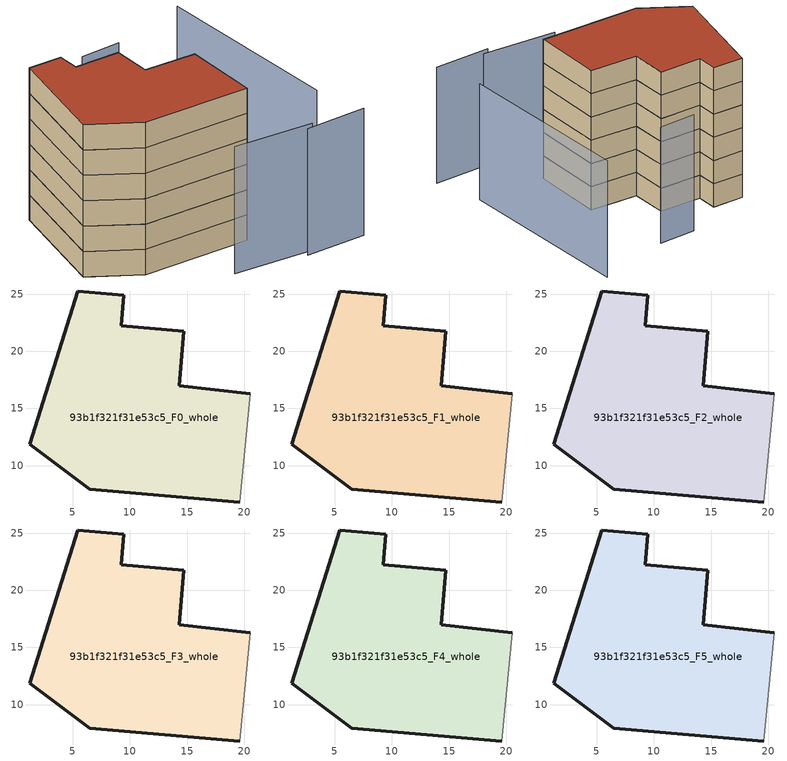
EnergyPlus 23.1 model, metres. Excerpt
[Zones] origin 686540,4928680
93b1f321f31e53c5_F0_whole
 floor ground (EU_floor_Construction): 19.6,6.82 20.55,16.26 14.3,16.99 14.72,21.78 9.24,22.25 9.48,24.92 5.44,25.28 1.22,11.86 6.49,7.92 z0
 wall outside (EU_wall_Construction): 19.6,6.82 6.49,7.92 1.22,11.86 5.44,25.28 9.48,24.92 9.24,22.25 14.72,21.78 14.3,16.99 20.55,16.26 z0:3
 wall adiabatic (EU_wall_Construction): 20.55,16.26 19.6,6.82 z0:3
93b1f321f31e53c5_F1_whole
 floor to 93b1f321f31e53c5_F0_whole (EU_floor_Construction): 19.6,6.82 20.54,16.26 14.3,16.99 14.72,21.78 9.24,22.25 9.48,24.92 5.44,25.28 1.22,11.86 6.49,7.92 z3
 wall outside (EU_wall_Construction): 19.6,6.82 6.49,7.92 1.22,11.86 5.44,25.28 9.48,24.92 9.24,22.25 14.72,21.78 14.3,16.99 20.55,16.26 z3:6
 wall adiabatic (EU_wall_Construction): 20.55,16.26 19.6,6.82 z3:6
93b1f321f31e53c5_F2_whole
 floor to 93b1f321f31e53c5_F1_whole (EU_floor_Construction): 19.6,6.82 20.54,16.26 14.3,16.99 14.72,21.78 9.24,22.25 9.48,24.92 5.44,25.28 1.22,11.86 6.49,7.92 z6
 wall outside (EU_wall_Construction): 19.6,6.82 6.49,7.92 1.22,11.86 5.44,25.28 9.48,24.92 9.24,22.25 14.72,21.78 14.3,16.99 20.55,16.26 z6:9
 wall adiabatic (EU_wall_Construction): 20.55,16.26 19.6,6.82 z6:9
93b1f321f31e53c5_F3_whole
 floor to 93b1f321f31e53c5_F2_whole (EU_floor_Construction): 19.6,6.82 20.54,16.26 14.3,16.99 14.72,21.78 9.24,22.25 9.48,24.92 5.44,25.28 1.22,11.86 6.49,7.92 z9
 wall outside (EU_wall_Construction): 19.6,6.82 6.49,7.92 1.22,11.86 5.44,25.28 9.48,24.92 9.24,22.25 14.72,21.78 14.3,16.99 20.55,16.26 z9:12
 wall adiabatic (EU_wall_Construction): 20.55,16.26 19.6,6.82 z9:12
93b1f321f31e53c5_F4_whole
 floor to 93b1f321f31e53c5_F3_whole (EU_floor_Construction): 19.6,6.82 20.54,16.26 14.3,16.99 14.72,21.78 9.24,22.25 9.48,24.92 5.44,25.28 1.22,11.86 6.49,7.92 z12
 wall outside (EU_wall_Construction): 19.6,6.82 6.49,7.92 1.22,11.86 5.44,25.28 9.48,24.92 9.24,22.25 14.72,21.78 14.3,16.99 20.55,16.26 z12:15
 wall adiabatic (EU_wall_Construction): 20.55,16.26 19.6,6.82 z12:15
93b1f321f31e53c5_F5_whole
 floor to 93b1f321f31e53c5_F4_whole (EU_floor_Construction): 19.6,6.82 20.54,16.26 14.3,16.99 14.72,21.78 9.24,22.25 9.48,24.92 5.44,25.28 1.22,11.86 6.49,7.92 z15
 wall outside (EU_wall_Construction): 19.6,6.82 6.49,7.92 1.22,11.86 5.44,25.28 9.48,24.92 9.24,22.25 14.72,21.78 14.3,16.99 20.55,16.26 z15:18
 wall adiabatic (EU_wall_Construction): 20.55,16.26 19.6,6.82 z15:18
 roof outside (EU_roof_Construction): 14.72,21.78 14.3,16.99 20.55,16.26 19.6,6.82 6.49,7.92 1.22,11.86 5.44,25.28 9.48,24.92 9.24,22.25 z18
shading: 22.15,0.06 29.54,-0.33 / 13.67,2.03 23.28,0.64 / 28.53,5.96 30.07,29.94 / 19.96,27.68 15.05,27.84 z0:15
[Building]
EU S2 Campaign: North Axis=0; Terrain=City; Solar Distribution=FullExterior
[Site:Location]
Bologna: Latitude=44.5; Longitude=11.25; Time Zone=1; Elevation=37
[SizingPeriod:WeatherFileDays]
AnnualSizingPeriod: Begin Month=1; Begin Day of Month=1; End Month=12; End Day of Month=31; Day of Week for Start Day=Monday; Use Weather File Daylight Saving Period=No; Use Weather File Rain and Snow Indicators=No
[MATERIAL]
EU_InternalMass_Material: Roughness=MediumRough; Thickness=0.1; Conductivity=1; Density=1800; Specific Heat=900; Thermal Absorptance=0.9; Solar Absorptance=0.7; Visible Absorptance=0.7
[MATERIAL:NOMASS] Roughness=MediumRough; Thermal Absorptance=0.9; Solar Absorptance=0.7; Visible Absorptance=0.7
Name | Thermal Resistance
EU_wall_NoMass | 0.905828
EU_roof_NoMass | 0.37593
EU_floor_NoMass | 0.67114
[CONSTRUCTION]
EU_wall_Construction: EU_wall_NoMass
EU_roof_Construction: EU_roof_NoMass
EU_floor_Construction: EU_floor_NoMass
EU_InternalMass_Construction: EU_InternalMass_Material
[ZONE] Type=1; Multiplier=1; Ceiling Height=autocalculate; Floor Area=autocalculate; Part of Total Floor Area=Yes
Name | Volume
93b1f321f31e53c5_F0_whole | 692.433
93b1f321f31e53c5_F1_whole; 93b1f321f31e53c5_F2_whole; 93b1f321f31e53c5_F3_whole; 93b1f321f31e53c5_F4_whole; 93b1f321f31e53c5_F5_whole | 692.434
[INTERNALMASS] Construction=EU_InternalMass_Construction; Surface Area=230.811
Name | Zone or ZoneList
93b1f321f31e53c5_F0_whole_EU_InternalMass | 93b1f321f31e53c5_F0_whole
93b1f321f31e53c5_F1_whole_EU_InternalMass | 93b1f321f31e53c5_F1_whole
93b1f321f31e53c5_F2_whole_EU_InternalMass | 93b1f321f31e53c5_F2_whole
93b1f321f31e53c5_F3_whole_EU_InternalMass | 93b1f321f31e53c5_F3_whole
93b1f321f31e53c5_F4_whole_EU_InternalMass | 93b1f321f31e53c5_F4_whole
93b1f321f31e53c5_F5_whole_EU_InternalMass | 93b1f321f31e53c5_F5_whole
[OTHEREQUIPMENT] Fuel Type=Electricity; Design Level Calculation Method=Watts/Area; Power per Zone Floor Area=1; Fraction Latent=0; Fraction Radiant=0; Fraction Lost=0; Carbon Dioxide Generation Rate=0; EndUse Subcategory=EU_Step8_InternalGains
Name | Zone or ZoneList or Space or SpaceList | Schedule
EU_Step8_InternalGain_93b1f321f31e53c5_F0_whole_f000 | 93b1f321f31e53c5_F0_whole | EU_Step8_GainSchedule_93b1f321f31e53c5_F0_whole_f000
EU_Step8_InternalGain_93b1f321f31e53c5_F1_whole_f000 | 93b1f321f31e53c5_F1_whole | EU_Step8_GainSchedule_93b1f321f31e53c5_F1_whole_f000
EU_Step8_InternalGain_93b1f321f31e53c5_F2_whole_f000 | 93b1f321f31e53c5_F2_whole | EU_Step8_GainSchedule_93b1f321f31e53c5_F2_whole_f000
EU_Step8_InternalGain_93b1f321f31e53c5_F3_whole_f000 | 93b1f321f31e53c5_F3_whole | EU_Step8_GainSchedule_93b1f321f31e53c5_F3_whole_f000
EU_Step8_InternalGain_93b1f321f31e53c5_F4_whole_f000 | 93b1f321f31e53c5_F4_whole | EU_Step8_GainSchedule_93b1f321f31e53c5_F4_whole_f000
EU_Step8_InternalGain_93b1f321f31e53c5_F5_whole_f000 | 93b1f321f31e53c5_F5_whole | EU_Step8_GainSchedule_93b1f321f31e53c5_F5_whole_f000
[ZONEVENTILATION:DESIGNFLOWRATE] Schedule=EU_AlwaysOn; Design Flow Rate Calculation Method=AirChanges/Hour; Air Changes per Hour=0.73129; Ventilation Type=Natural; Fan Pressure Rise=0; Fan Total Efficiency=1; Constant Term Coefficient=1; Temperature Term Coefficient=0; Velocity Term Coefficient=0; Velocity Squared Term Coefficient=0; Minimum Indoor Temperature=-100; Maximum Indoor Temperature=100; Delta Temperature=-100; Minimum Outdoor Temperature=-100; Maximum Outdoor Temperature=100; Maximum Wind Speed=40
Name | Zone or ZoneList or Space or SpaceList
EU_ConstantAir_93b1f321f31e53c5_F0_whole | 93b1f321f31e53c5_F0_whole
EU_ConstantAir_93b1f321f31e53c5_F1_whole | 93b1f321f31e53c5_F1_whole
EU_ConstantAir_93b1f321f31e53c5_F2_whole | 93b1f321f31e53c5_F2_whole
EU_ConstantAir_93b1f321f31e53c5_F3_whole | 93b1f321f31e53c5_F3_whole
EU_ConstantAir_93b1f321f31e53c5_F4_whole | 93b1f321f31e53c5_F4_whole
EU_ConstantAir_93b1f321f31e53c5_F5_whole | 93b1f321f31e53c5_F5_whole
[HVACTEMPLATE:THERMOSTAT] Constant Heating Setpoint=20; Constant Cooling Setpoint=50
EU_HeatOnly_93b1f321f31e53c5_F0_whole; EU_HeatOnly_93b1f321f31e53c5_F1_whole; EU_HeatOnly_93b1f321f31e53c5_F2_whole; EU_HeatOnly_93b1f321f31e53c5_F3_whole; EU_HeatOnly_93b1f321f31e53c5_F4_whole; EU_HeatOnly_93b1f321f31e53c5_F5_whole
[HVACTEMPLATE:ZONE:IDEALLOADSAIRSYSTEM] System Availability Schedule=EU_AlwaysOn; Maximum Heating Supply Air Temperature=50; Minimum Cooling Supply Air Temperature=13; Maximum Heating Supply Air Humidity Ratio=0.0156; Minimum Cooling Supply Air Humidity Ratio=0.0077; Heating Limit=NoLimit; Cooling Limit=NoLimit; Heating Availability Schedule=EU_AlwaysOn; Cooling Availability Schedule=EU_CoolingOff; Dehumidification Control Type=ConstantSensibleHeatRatio; Cooling Sensible Heat Ratio=0.7; Dehumidification Setpoint=60; Humidification Control Type=None; Humidification Setpoint=30; Outdoor Air Method=None; Outdoor Air Flow Rate per Person=0.00944; Outdoor Air Flow Rate per Zone Floor Area=0; Outdoor Air Flow Rate per Zone=0; Demand Controlled Ventilation Type=None; Outdoor Air Economizer Type=NoEconomizer; Heat Recovery Type=None; Sensible Heat Recovery Effectiveness=0.7; Latent Heat Recovery Effectiveness=0.65
Name | Template Thermostat
93b1f321f31e53c5_F0_whole | EU_HeatOnly_93b1f321f31e53c5_F0_whole
93b1f321f31e53c5_F1_whole | EU_HeatOnly_93b1f321f31e53c5_F1_whole
93b1f321f31e53c5_F2_whole | EU_HeatOnly_93b1f321f31e53c5_F2_whole
93b1f321f31e53c5_F3_whole | EU_HeatOnly_93b1f321f31e53c5_F3_whole
93b1f321f31e53c5_F4_whole | EU_HeatOnly_93b1f321f31e53c5_F4_whole
93b1f321f31e53c5_F5_whole | EU_HeatOnly_93b1f321f31e53c5_F5_whole
[SIZING:ZONE] Zone Cooling Design Supply Air Temperature Input Method=SupplyAirTemperature; Zone Cooling Design Supply Air Temperature=13; Zone Heating Design Supply Air Temperature Input Method=SupplyAirTemperature; Zone Heating Design Supply Air Temperature=50; Zone Cooling Design Supply Air Humidity Ratio=0.008; Zone Heating Design Supply Air Humidity Ratio=0.008; Cooling Design Air Flow Method=DesignDay; Cooling Design Air Flow Rate=0; Cooling Minimum Air Flow per Zone Floor Area=0.000762; Cooling Minimum Air Flow=0; Cooling Minimum Air Flow Fraction=0.2; Heating Design Air Flow Method=DesignDay; Heating Design Air Flow Rate=0; Heating Maximum Air Flow per Zone Floor Area=0.002032; Heating Maximum Air Flow=0.141576; Heating Maximum Air Flow Fraction=0.3; Account for Dedicated Outdoor Air System=No; Dedicated Outdoor Air System Control Strategy=NeutralSupplyAir; Dedicated Outdoor Air Low Setpoint Temperature for Design=autosize; Dedicated Outdoor Air High Setpoint Temperature for Design=autosize; Zone Load Sizing Method=Sensible Load Only No Latent Load; Zone Latent Cooling Design Supply Air Humidity Ratio Input Method=HumidityRatioDifference; Zone Cooling Design Supply Air Humidity Ratio Difference=0.005; Zone Latent Heating Design Supply Air Humidity Ratio Input Method=HumidityRatioDifference; Zone Humidification Design Supply Air Humidity Ratio Difference=0.005
93b1f321f31e53c5_F0_whole; 93b1f321f31e53c5_F1_whole; 93b1f321f31e53c5_F2_whole; 93b1f321f31e53c5_F3_whole; 93b1f321f31e53c5_F4_whole; 93b1f321f31e53c5_F5_whole
[SCHEDULE:CONSTANT]
Name | Hourly Value
EU_AlwaysOn | 1
EU_CoolingOff | 0
[SCHEDULE:FILE] Column Number=1; Rows to Skip at Top=0; Number of Hours of Data=8760; Column Separator=Comma; Interpolate to Timestep=No; Minutes per Item=60; Adjust Schedule for Daylight Savings=Yes
Name | File
EU_Step8_GainSchedule_93b1f321f31e53c5_F0_whole_f000 | ../../schedules/93b1f321f31e53c5/93b1f321f31e53c5_F0_whole_f000_gain.csv
EU_Step8_GainSchedule_93b1f321f31e53c5_F1_whole_f000 | ../../schedules/93b1f321f31e53c5/93b1f321f31e53c5_F1_whole_f000_gain.csv
EU_Step8_GainSchedule_93b1f321f31e53c5_F2_whole_f000 | ../../schedules/93b1f321f31e53c5/93b1f321f31e53c5_F2_whole_f000_gain.csv
EU_Step8_GainSchedule_93b1f321f31e53c5_F3_whole_f000 | ../../schedules/93b1f321f31e53c5/93b1f321f31e53c5_F3_whole_f000_gain.csv
EU_Step8_GainSchedule_93b1f321f31e53c5_F4_whole_f000 | ../../schedules/93b1f321f31e53c5/93b1f321f31e53c5_F4_whole_f000_gain.csv
EU_Step8_GainSchedule_93b1f321f31e53c5_F5_whole_f000 | ../../schedules/93b1f321f31e53c5/93b1f321f31e53c5_F5_whole_f000_gain.csv
